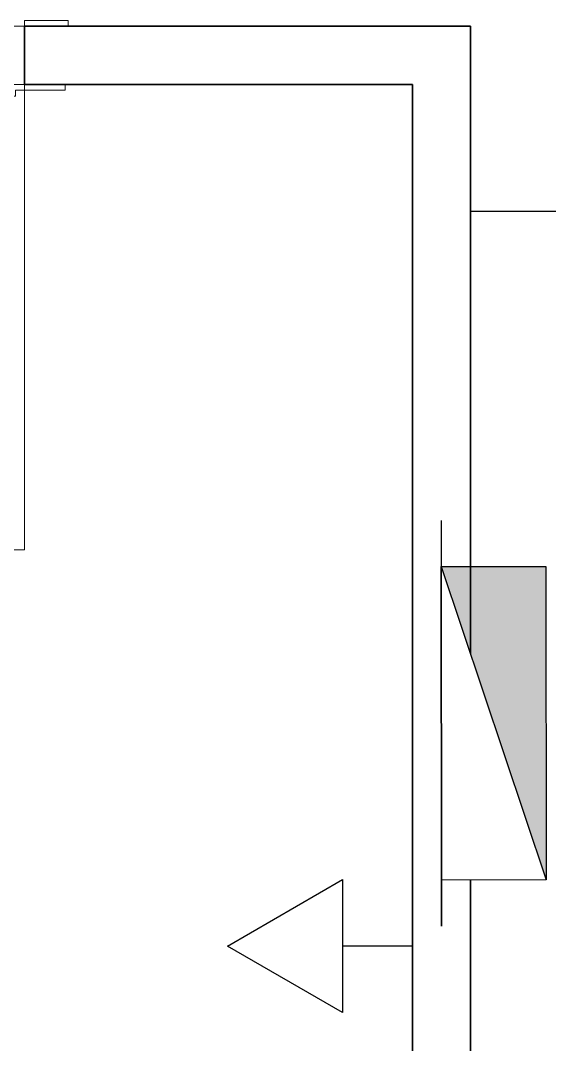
# Model space of a CAD drawing. Header units: metres. Extents: x -182 to 99, y 70 to 113.
# Drawn here: x -83.896 to -82.987, y 85.335 to 87.096 of the extents above; entities that cross this region are included whole.
import ezdxf

# ---------------------------------------------------------------- set-up
doc = ezdxf.new("R2010")
doc.units = ezdxf.units.M
doc.header["$LTSCALE"] = 0.01
for name, color, linetype, lineweight in [('A-DOOR', 1, 'Continuous', 9), ('A-DOOR-FRAM', 1, 'Continuous', 13), ('A-WALL', 2, 'Continuous', 9)]:
    doc.layers.add(name, color=color, linetype=linetype, lineweight=lineweight)
doc.layers.add('Elétrica', color=7, linetype='Continuous')
doc.layers.add('LEGENDA', color=7, linetype='Continuous')

# ---------------------------------------------------------------- blocks, each defined once
blk = doc.blocks.new('Puerta de 1 hoja - 80 x 210 cm-196792-Planta Baja')
at = {"layer": 'A-DOOR', "lineweight": 13}
for p, q in [((0.6269, -0.07), (0.6269, -0.85)), ((0.6519, -0.07), (0.6269, -0.07)), ((0.6519, -0.06), (0.6519, -0.07)), ((0.6669, -0.06), (0.6519, -0.06)), ((0.6669, -0.06), (0.6669, -0.85)), ((0.6269, -0.85), (0.6669, -0.85))]:
    blk.add_line(p, q, dxfattribs=at)
blk.add_arc((0.6669, -0.05), 0.8, 180, 270, dxfattribs=at)
at = {"layer": 'A-DOOR-FRAM'}
for p, q in [((-0.2081, 0.06), (-0.1331, 0.06)), ((-0.2081, 0.05), (-0.2081, 0.06)), ((-0.1331, 0.06), (-0.1331, 0.05)), ((0.6669, 0.05), (0.6669, 0.06)), ((0.6669, 0.06), (0.7419, 0.06)), ((0.7419, 0.06), (0.7419, 0.05)), ((-0.1331, 0.05), (-0.0981, 0.05)), ((-0.0981, 0.05), (-0.0981, -0.015)), ((0.6319, -0.015), (0.6319, 0.05)), ((0.6319, 0.05), (0.6669, 0.05)), ((-0.1081, -0.015), (-0.1081, -0.05)), ((-0.0981, -0.015), (-0.1081, -0.015)), ((0.6419, -0.015), (0.6319, -0.015)), ((0.6419, -0.05), (0.6419, -0.015)), ((-0.2031, -0.06), (-0.2031, -0.05)), ((-0.1331, -0.05), (-0.1331, -0.06)), ((-0.1081, -0.05), (-0.1331, -0.05)), ((0.6669, -0.05), (0.6419, -0.05)), ((0.6669, -0.06), (0.6669, -0.05)), ((0.7369, -0.05), (0.7369, -0.06)), ((-0.1331, -0.06), (-0.2031, -0.06)), ((0.7369, -0.06), (0.6669, -0.06))]:
    blk.add_line(p, q, dxfattribs=at)

msp = doc.modelspace()

# ---------------------------------------------------------------- hatches: boundary and pattern name
at = {"layer": 'LEGENDA'}
msp.add_hatch(color=256, dxfattribs=at).paths.add_polyline_path([(-83.1731, 86.1569), (-82.9931, 85.6177), (-82.9933, 86.157)])

# ---------------------------------------------------------------- linework, layer by layer
at = {"layer": 'A-WALL', "color": 7, "lineweight": 35}
for p, q in [((-83.1228, 87.0856), (-83.8897, 87.0856)), ((-83.8897, 87.0856), (-83.8897, 86.9856)), ((-83.1228, 86.0063), (-83.1228, 87.0856)), ((-83.8897, 86.9856), (-83.2228, 86.9856)), ((-83.2228, 86.9856), (-83.2228, 83.5856)), ((-83.1228, 83.4856), (-83.1228, 85.6176))]:
    msp.add_line(p, q, dxfattribs=at)
at = {"layer": 'Elétrica'}
for p, q in [((-82.9172, 86.7673), (-83.1228, 86.7673)), ((-83.2228, 85.5042), (-83.3427, 85.5042))]:
    msp.add_line(p, q, dxfattribs=at)
msp.add_lwpolyline([(-83.3427, 85.39), (-83.5405, 85.5042), (-83.3427, 85.6184)], close=True, dxfattribs=at)
at = {"layer": 'LEGENDA'}
msp.add_line((-83.1731, 86.1569), (-82.9931, 85.6177), dxfattribs=at)
msp.add_lwpolyline([(-83.1732, 86.2357), (-83.1727, 85.5383), (-83.1728, 85.6176), (-83.1731, 86.1569), (-82.9933, 86.157), (-82.9931, 85.6177), (-83.1728, 85.6176)], dxfattribs=at)

# ---------------------------------------------------------------- block references
at = {"layer": 'A-DOOR'}
msp.add_blockref('Puerta de 1 hoja - 80 x 210 cm-196792-Planta Baja', (-84.5565, 87.0356), dxfattribs=at)

doc.saveas('drawing.dxf')
